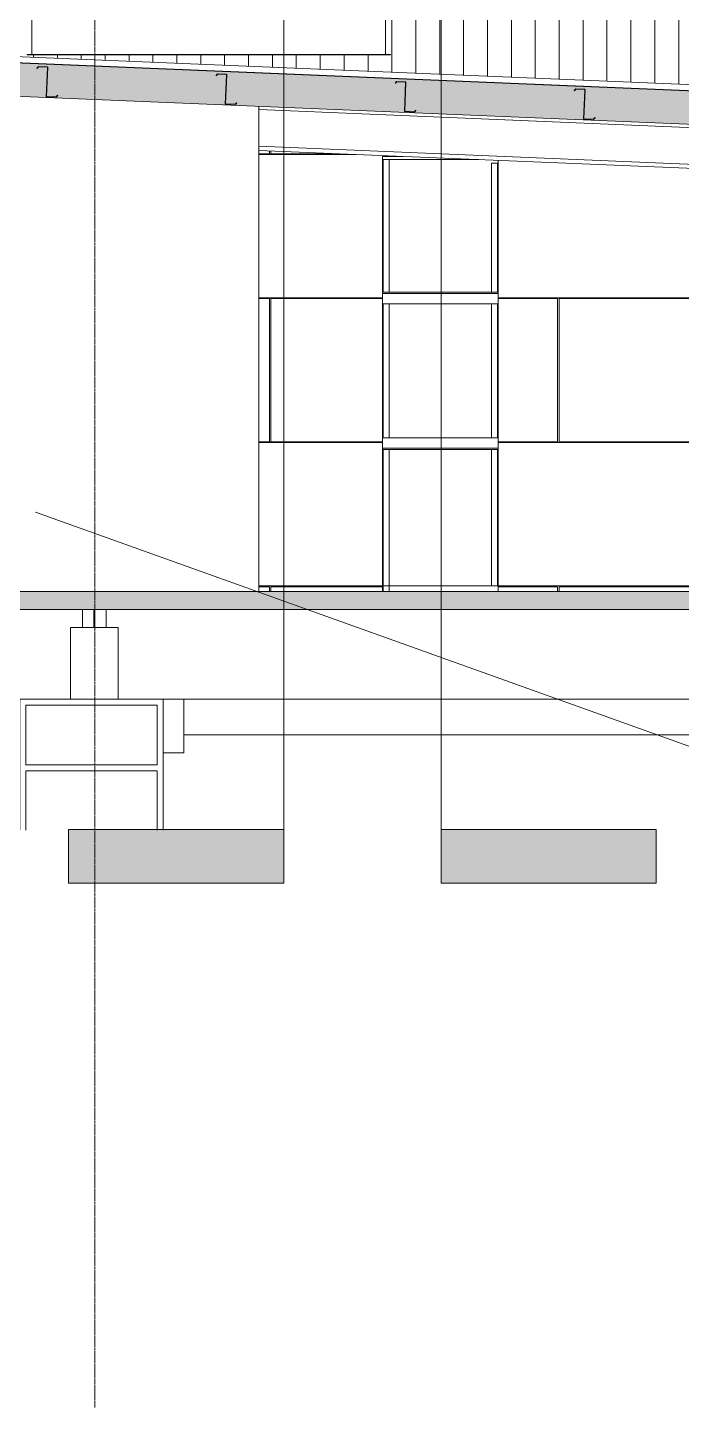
# Model space of a CAD drawing. Header units: inches. Extents: x -23565 to -43, y -324 to 853.
# Drawn here: x -15128.1 to -14909.3, y -273.2 to 188.9 of the extents above; entities that cross this region are included whole.
import ezdxf

# ---------------------------------------------------------------- set-up
doc = ezdxf.new("R2010")
doc.units = ezdxf.units.IN
doc.header["$MEASUREMENT"] = 0
doc.linetypes.add('Grid Line 1_2_', pattern=[0.875, 0.5, -0.125, 0.125, -0.125])
doc.linetypes.add('Hidden 1_8_', pattern=[0.1875, 0.125, -0.0625])
for name, color, linetype, lineweight in [('A-ANNO-IDEN', 131, 'Continuous', 9), ('A-CLNG', 13, 'Continuous', 13), ('A-CLNG-PATT', 13, 'Continuous', 25), ('A-FLOR', 192, 'Continuous', 13), ('A-FLOR-LEVL', 51, 'Continuous', 9), ('A-FLOR-PATT', 8, 'Continuous', 25), ('A-GLAZ-CWMG', 51, 'Continuous', 13), ('A-ROOF', 132, 'Continuous', 13), ('A-WALL', 113, 'Continuous', 13), ('A-WALL-PATT', 111, 'Continuous', 25), ('E-ELEC-EQPM', 71, 'Continuous', 13), ('G-ANNO-SYMB', 111, 'Continuous', 9), ('I-WALL', 2, 'Continuous', 13), ('M-EQPM', 50, 'Continuous', 13), ('S-BEAM', 12, 'Continuous', 13), ('S-COLS', 52, 'Continuous', 13), ('S-FNDN', 32, 'Continuous', 13), ('S-GRID', 1, 'Continuous', 9)]:
    doc.layers.add(name, color=color, linetype=linetype, lineweight=lineweight)
pattern_1 = [(45, (-33539.073, 67.247), (-19.00703, 19.00703), []), (45, (-33539.073, 96.047), (-19.00703, 19.00703), [])]

# ---------------------------------------------------------------- blocks, each defined once
blk = doc.blocks.new('Struct_Xcel_Sports Complex_rvt-2-Building Section - East_West looking South _ Fitness Center')
at = {"layer": 'A-FLOR-PATT', "lineweight": 9}
h = blk.add_hatch(dxfattribs=at)
h.set_pattern_fill('FP_35', color=256, style=0, pattern_type=2)
h.set_pattern_definition([(50, (-33539.073, 67.247), (55.0854, -4.81984), [5.76, -63.36]), (355, (-33539.073, 67.247), (-10.6557, 57.76853), [4.608, -50.688]), (100.451, (-33534.483, 66.846), (44.42947, 52.94866), [4.895, -53.848]), (46.184, (-33539.07, 82.61), (81.96444, -12.71212), [8.64, -95.04]), (96.636, (-33532.24, 81.55), (71.7815, 74.8124), [7.343, -80.772]), (351.184, (-33539.07, 82.61), (71.78195, 74.81243), [6.912, -76.032]), (21, (-33531.393, 78.767), (45.84207, -30.92146), [5.76, -63.36]), (326, (-33531.393, 78.767), (18.68706, 55.69148), [4.608, -50.688]), (71.451, (-33527.573, 76.19), (64.5289, 24.7701), [4.895, -53.848]), (37.5, (-33539.073, 67.247), (0.933895, 25.566816), [2.534, -47.539, 2.534, -48.922, -50.88]), (37.5, (-33539.073, 67.247), (0.933895, 25.566816), [-101.53, 2.534, -48.346]), (7.5, (-33539.073, 67.247), (20.20404, 30.2913), [2.534, -26.803, 2.534, -46.387, -19.392]), (7.5, (-33539.073, 67.247), (20.20404, 30.2913), [-78.259, 2.534, -16.858]), (327.5, (-33556.2, 67.247), (40.997785, -1.732403), [2.534, -16.666, 2.534, -57.37, -79.488]), (327.5, (-33556.2, 67.247), (40.997785, -1.732403), [-79.104, 2.534, -76.954]), (317.5, (-33563.88, 67.247), (44.78888, 7.68784), [2.534, -22.426, 2.534, -37.248, -56.448]), (317.5, (-33563.88, 67.247), (44.78888, 7.68784), [-64.742, 2.534, -53.914])])
h.paths.add_polyline_path([(-25189.87, -6.32), (-25174.52, -6), (-22066.14, -6), (-22066.14, 0), (-25174.52, 0), (-25189.87, -0.32), (-25287.67, -0.32), (-25307.2, 0), (-25307.2, -6), (-25303.02, -6), (-25287.67, -6.32), (-25241, -6.32)], flags=0)
h.paths.add_polyline_path([(-25942.86, -6), (-25737.89, -6), (-25737.89, 0), (-26272.89, 0), (-26272.89, -6), (-26083.23, -6)], flags=0)
at = {"layer": 'A-FLOR', "color": 7}
for p, q in [((-22066.14, 0), (-24218.88, 0)), ((-25174.52, -6), (-22066.14, -6))]:
    blk.add_line(p, q, dxfattribs=at)
at = {"layer": 'S-FNDN', "color": 8, "lineweight": 9}
for p, q in [((-22563.27, -12), (-22547.27, -12)), ((-22563.27, -36), (-22563.27, -12)), ((-22547.27, -36), (-22547.27, -12)), ((-22585.27, -36), (-22525.27, -36)), ((-22525.27, -36), (-22343.89, -36)), ((-22525.27, -54), (-22525.27, -36)), ((-22343.89, -48), (-22525.27, -48)), ((-22525.27, -54), (-22532.2, -54))]:
    blk.add_line(p, q, dxfattribs=at)
blk = doc.blocks.new('Girt_C - 8_D-1405489-Building Section - East_West looking South _ Fitness Center')
at = {"layer": 'S-BEAM', "color": 8, "lineweight": 9}
for p, q in [((-22420.08, 51.55), (-22458.77, 51.55)), ((-22458.77, 48.05), (-22420.08, 48.05)), ((-22420.08, 47.57), (-22458.77, 47.57))]:
    blk.add_line(p, q, dxfattribs=at)
blk = doc.blocks.new('Girt_C - 8_D-1781282-Building Section - East_West looking South _ Fitness Center')
at = {"layer": 'S-BEAM', "color": 8, "lineweight": 9}
for p, q in [((-22420.08, 100.3), (-22458.77, 100.3)), ((-22420.08, 99.82), (-22458.77, 99.82)), ((-22458.77, 96.32), (-22420.08, 96.32))]:
    blk.add_line(p, q, dxfattribs=at)
blk = doc.blocks.new('W-Wide Flange - 1_-5_-1341919-Building Section - East_West looking South _ Fitness Center')
at = {"layer": 'S-BEAM', "color": 8, "lineweight": 9}
for p, q in [((-22078.5, 143.84), (-22500.14, 161.41)), ((-22500.14, 149.12), (-22079.01, 131.57)), ((-22079.07, 130.21), (-22500.14, 147.76)), ((-22078.5, 143.84), (-22078.54, 142.95)), ((-22078.46, 144.94), (-22078.5, 143.84)), ((-22078.54, 142.95), (-22078.98, 132.46)), ((-22079.01, 131.57), (-22079.07, 130.21)), ((-22078.98, 132.46), (-22079.01, 131.57))]:
    blk.add_line(p, q, dxfattribs=at)
blk = doc.blocks.new('Girt_Z - 10_D-V39-Building Section - East_West looking South _ Fitness Center')
at = {"layer": 'S-BEAM', "lineweight": 9}
h = blk.add_hatch(dxfattribs=at)
h.set_pattern_fill('FP_12', color=8, style=0, pattern_type=2)
h.set_pattern_definition(pattern_1)
h.paths.add_polyline_path([(-22567.99, 165.6), (-22567.48, 166.15), (-22567.56, 166.22), (-22568.04, 165.71), (-22571.17, 165.84), (-22571.36, 165.74)], flags=0)
h.paths.add_polyline_path([(-22571.36, 165.74), (-22571.24, 165.92), (-22570.84, 175.54), (-22570.95, 175.54)], flags=0)
h.paths.add_polyline_path([(-22574.38, 175.23), (-22573.91, 175.74), (-22571.02, 175.62), (-22571.02, 175.73), (-22573.96, 175.85), (-22574.46, 175.3)], flags=0)
at = {"layer": 'S-BEAM', "color": 7}
for p, q in [((-22573.96, 175.85), (-22574.46, 175.3)), ((-22574.38, 175.23), (-22573.91, 175.74)), ((-22571.02, 175.73), (-22573.96, 175.85)), ((-22573.91, 175.74), (-22571.02, 175.62)), ((-22574.46, 175.3), (-22574.38, 175.23)), ((-22570.95, 175.54), (-22571.36, 165.74)), ((-22571.24, 165.92), (-22570.84, 175.54)), ((-22571.36, 165.74), (-22567.99, 165.6)), ((-22568.04, 165.71), (-22571.17, 165.84)), ((-22567.56, 166.22), (-22568.04, 165.71)), ((-22567.99, 165.6), (-22567.48, 166.15)), ((-22567.48, 166.15), (-22567.56, 166.22))]:
    blk.add_line(p, q, dxfattribs=at)
for centre, radius, start, end in [((-22571.03, 175.54), 0.187, 357.6141, 87.6141), ((-22571.03, 175.54), 0.0782, 357.6141, 85.4913), ((-22571.17, 165.92), 0.0782, 177.6141, 264.5717)]:
    blk.add_arc(centre, radius, start, end, dxfattribs=at)
blk = doc.blocks.new('Girt_Z - 10_D-V40-Building Section - East_West looking South _ Fitness Center')
at = {"layer": 'S-BEAM', "color": 7}
for p, q in [((-22514.01, 173.36), (-22514.52, 172.8)), ((-22514.52, 172.8), (-22514.43, 172.73)), ((-22514.43, 172.73), (-22513.96, 173.24)), ((-22511.08, 173.23), (-22514.01, 173.36)), ((-22513.96, 173.24), (-22511.08, 173.12)), ((-22511, 173.04), (-22511.41, 163.24)), ((-22511.3, 163.42), (-22510.9, 173.04)), ((-22511.41, 163.24), (-22508.04, 163.1)), ((-22508.09, 163.21), (-22511.23, 163.34)), ((-22507.62, 163.73), (-22508.09, 163.21)), ((-22508.04, 163.1), (-22507.54, 163.65)), ((-22507.54, 163.65), (-22507.62, 163.73))]:
    blk.add_line(p, q, dxfattribs=at)
for centre, radius, start, end in [((-22511.08, 173.05), 0.187, 357.6141, 87.6141), ((-22511.08, 173.05), 0.0782, 357.6141, 85.4913), ((-22511.22, 163.42), 0.0782, 177.6141, 264.5717)]:
    blk.add_arc(centre, radius, start, end, dxfattribs=at)
blk = doc.blocks.new('Girt_Z - 10_D-V41-Building Section - East_West looking South _ Fitness Center')
at = {"layer": 'S-BEAM', "lineweight": 9}
h = blk.add_hatch(dxfattribs=at)
h.set_pattern_fill('FP_12', color=8, style=0, pattern_type=2)
h.set_pattern_definition(pattern_1)
h.paths.add_polyline_path([(-22448.09, 160.6), (-22447.59, 161.15), (-22447.67, 161.23), (-22448.14, 160.71), (-22451.28, 160.84), (-22451.47, 160.74)], flags=0)
h.paths.add_polyline_path([(-22451.47, 160.74), (-22451.35, 160.92), (-22450.95, 170.54), (-22451.06, 170.55)], flags=0)
h.paths.add_polyline_path([(-22454.49, 170.23), (-22454.02, 170.75), (-22451.13, 170.63), (-22451.13, 170.74), (-22454.06, 170.86), (-22454.57, 170.3)], flags=0)
at = {"layer": 'S-BEAM', "color": 7}
for p, q in [((-22454.06, 170.86), (-22454.57, 170.3)), ((-22454.57, 170.3), (-22454.49, 170.23)), ((-22454.49, 170.23), (-22454.02, 170.75)), ((-22451.13, 170.74), (-22454.06, 170.86)), ((-22454.02, 170.75), (-22451.13, 170.63)), ((-22451.06, 170.55), (-22451.47, 160.74)), ((-22451.35, 160.92), (-22450.95, 170.54)), ((-22451.47, 160.74), (-22448.09, 160.6)), ((-22448.14, 160.71), (-22451.28, 160.84)), ((-22447.67, 161.23), (-22448.14, 160.71)), ((-22448.09, 160.6), (-22447.59, 161.15)), ((-22447.59, 161.15), (-22447.67, 161.23))]:
    blk.add_line(p, q, dxfattribs=at)
for centre, radius, start, end in [((-22451.14, 170.55), 0.187, 357.6141, 87.6141), ((-22451.14, 170.55), 0.0782, 357.6141, 85.4913), ((-22451.27, 160.92), 0.0782, 177.6141, 264.5717)]:
    blk.add_arc(centre, radius, start, end, dxfattribs=at)
blk = doc.blocks.new('Girt_Z - 10_D-V42-Building Section - East_West looking South _ Fitness Center')
at = {"layer": 'S-BEAM', "color": 7}
for p, q in [((-22394.11, 168.36), (-22394.62, 167.81)), ((-22394.62, 167.81), (-22394.54, 167.73)), ((-22394.54, 167.73), (-22394.07, 168.25)), ((-22391.18, 168.24), (-22394.11, 168.36)), ((-22394.07, 168.25), (-22391.18, 168.13)), ((-22391.11, 168.05), (-22391.52, 158.24)), ((-22391.4, 158.43), (-22391, 168.04)), ((-22391.52, 158.24), (-22388.15, 158.1)), ((-22388.19, 158.21), (-22391.33, 158.34)), ((-22387.72, 158.73), (-22388.19, 158.21)), ((-22388.15, 158.1), (-22387.64, 158.66)), ((-22387.64, 158.66), (-22387.72, 158.73))]:
    blk.add_line(p, q, dxfattribs=at)
for centre, radius, start, end in [((-22391.19, 168.05), 0.187, 357.6141, 87.6141), ((-22391.19, 168.05), 0.0782, 357.6141, 85.4913), ((-22391.32, 158.42), 0.0782, 177.6141, 264.5717)]:
    blk.add_arc(centre, radius, start, end, dxfattribs=at)
blk = doc.blocks.new('W-Wide Flange-Column - B4_A-1393572-Building Section - East_West looking South _ Fitness Center')
at = {"layer": 'S-COLS', "color": 8, "linetype": 'Hidden 1_8_', "lineweight": 9}
for p, q in [((-22555.42, -12), (-22555.42, -6)), ((-22555.11, -6), (-22555.11, -12))]:
    blk.add_line(p, q, dxfattribs=at)
blk = doc.blocks.new('Girt_C - 8_D-1781644-Building Section - East_West looking South _ Fitness Center')
at = {"layer": 'S-BEAM', "color": 8, "lineweight": 9}
for p, q in [((-22458.77, 144.69), (-22426.49, 144.69)), ((-22078.47, 144.69), (-22077.89, 144.69))]:
    blk.add_line(p, q, dxfattribs=at)
blk = doc.blocks.new('Rectangular Mullion - Exterior 2_ x 4_5_-1142359-Building Section - East_West looking South _ Fitness Center')
at = {"layer": 'A-GLAZ-CWMG', "color": 8, "lineweight": 9}
for p, q in [((-22458.52, 96.32), (-22458.52, 51.55)), ((-22456.52, 96.32), (-22456.52, 51.55)), ((-22458.52, 47.57), (-22458.52, 0)), ((-22456.52, 47.57), (-22456.52, 0))]:
    blk.add_line(p, q, dxfattribs=at)
blk = doc.blocks.new('Rectangular Mullion - Exterior 2_ x 4_5_-1142360-Building Section - East_West looking South _ Fitness Center')
at = {"layer": 'A-GLAZ-CWMG', "color": 8, "lineweight": 9}
for p, q in [((-22458.52, 144.69), (-22458.52, 100.3)), ((-22456.52, 144.69), (-22456.52, 100.3))]:
    blk.add_line(p, q, dxfattribs=at)
blk = doc.blocks.new('Rectangular Mullion - Exterior 2_ x 4_5_-V68-Building Section - East_West looking South _ Fitness Center')
at = {"layer": 'A-GLAZ-CWMG', "color": 8, "lineweight": 9}
for p, q in [((-22422.33, 143.5), (-22420.33, 143.5)), ((-22422.33, 100.3), (-22422.33, 143.5)), ((-22420.33, 100.3), (-22420.33, 143.5))]:
    blk.add_line(p, q, dxfattribs=at)
blk = doc.blocks.new('Rectangular Mullion - Exterior 2_ x 4_5_-V69-Building Section - East_West looking South _ Fitness Center')
at = {"layer": 'A-GLAZ-CWMG', "color": 8, "lineweight": 9}
for p, q in [((-22422.33, 51.55), (-22422.33, 96.32)), ((-22420.33, 51.55), (-22420.33, 96.32)), ((-22422.33, 2), (-22422.33, 47.57)), ((-22420.33, 2), (-22420.33, 47.57)), ((-22420.33, 2), (-22422.33, 2))]:
    blk.add_line(p, q, dxfattribs=at)
blk = doc.blocks.new('Rectangular Mullion - Exterior 2_ x 4_5_-V70-Building Section - East_West looking South _ Fitness Center')
at = {"layer": 'A-GLAZ-CWMG', "color": 8, "lineweight": 9}
for p, q in [((-22458.52, 0), (-22458.52, 2)), ((-22458.52, 2), (-22421.33, 2))]:
    blk.add_line(p, q, dxfattribs=at)
blk = doc.blocks.new('Transformer Switchboard - 24_deep x 48_ wide x 90_H-1281217-Building Section - East_West looking South _ Fitness Center')
at = {"layer": 'E-ELEC-EQPM', "color": 8, "lineweight": 9}
for p, q in [((-22652.2, -36.01), (-22604.2, -36.01)), ((-22652.2, -79.83), (-22652.2, -36.01)), ((-22604.2, -79.83), (-22604.2, -36.01)), ((-22606.2, -38.01), (-22650.2, -38.01)), ((-22650.2, -38.01), (-22650.2, -58.01)), ((-22606.2, -58.01), (-22606.2, -38.01)), ((-22650.2, -58.01), (-22606.2, -58.01)), ((-22606.2, -60.01), (-22650.2, -60.01)), ((-22650.2, -60.01), (-22650.2, -79.83)), ((-22606.2, -79.83), (-22606.2, -60.01))]:
    blk.add_line(p, q, dxfattribs=at)
blk = doc.blocks.new('AHU-Rooftop-Carrier 48TC 15-28 ton - TC017-1749339-Building Section - East_West looking South _ Fitness Center')
at = {"layer": 'M-EQPM', "color": 8, "lineweight": 9}
for p, q in [((-22580.45, 243.08), (-22577.08, 243.08)), ((-22580.45, 242.08), (-22580.45, 243.08)), ((-22580.2, 242.08), (-22580.45, 242.08)), ((-22453.77, 242.08), (-22580.2, 242.08)), ((-22580.2, 197.46), (-22580.2, 242.08)), ((-22579.2, 242.08), (-22579.2, 197.46)), ((-22568.08, 244.08), (-22577.08, 243.08)), ((-22577.08, 243.08), (-22553.08, 243.08)), ((-22568.08, 244.21), (-22568.08, 244.08)), ((-22562.08, 244.21), (-22568.08, 244.21)), ((-22562.08, 244.08), (-22568.08, 244.08)), ((-22562.08, 244.08), (-22562.08, 244.21)), ((-22553.08, 243.08), (-22562.08, 244.08)), ((-22554.39, 244.08), (-22558.23, 243.66)), ((-22554.39, 244.21), (-22554.39, 244.08)), ((-22548.39, 244.21), (-22554.39, 244.21)), ((-22548.39, 244.08), (-22554.39, 244.08)), ((-22553.08, 243.08), (-22539.39, 243.08)), ((-22553.08, 243.08), (-22537.89, 243.08)), ((-22548.39, 244.08), (-22548.39, 244.21)), ((-22539.39, 243.08), (-22548.39, 244.08)), ((-22537.89, 244.08), (-22536.89, 244.08)), ((-22537.89, 243.08), (-22537.89, 244.08)), ((-22536.89, 243.08), (-22537.89, 243.08)), ((-22537.89, 242.08), (-22537.89, 197.46)), ((-22536.89, 244.08), (-22536.89, 243.08)), ((-22536.89, 243.08), (-22495.72, 243.08)), ((-22536.89, 242.08), (-22536.89, 197.46)), ((-22495.72, 244.08), (-22494.72, 244.08)), ((-22495.72, 243.08), (-22495.72, 244.08)), ((-22494.72, 243.08), (-22495.72, 243.08)), ((-22495.72, 242.08), (-22495.72, 197.46)), ((-22494.72, 244.08), (-22494.72, 243.08)), ((-22494.72, 243.08), (-22453.52, 243.08)), ((-22494.72, 242.08), (-22494.72, 197.46)), ((-22454.77, 242.08), (-22454.77, 197.46)), ((-22453.52, 242.08), (-22453.77, 242.08)), ((-22453.77, 242.08), (-22453.77, 197.46)), ((-22453.52, 243.08), (-22453.52, 242.08)), ((-22580.92, 193.71), (-22580.92, 197.46)), ((-22580.92, 197.46), (-22580.2, 197.46)), ((-22453.77, 197.46), (-22580.2, 197.46)), ((-22453.77, 197.46), (-22453.05, 197.46)), ((-22453.05, 197.46), (-22453.05, 193.71)), ((-22577.8, 193.71), (-22580.92, 193.71)), ((-22577.8, 193.71), (-22456.17, 193.71)), ((-22577.8, 192.71), (-22577.8, 193.71)), ((-22576.17, 192.71), (-22577.8, 192.71)), ((-22576.17, 179.83), (-22576.17, 192.71)), ((-22457.8, 192.71), (-22576.17, 192.71)), ((-22456.17, 192.71), (-22457.8, 192.71)), ((-22457.8, 192.71), (-22457.8, 179.83)), ((-22456.17, 193.71), (-22456.17, 192.71)), ((-22453.05, 193.71), (-22456.17, 193.71)), ((-22577.8, 179.71), (-22577.8, 179.83)), ((-22577.8, 179.83), (-22576.17, 179.83)), ((-22456.17, 179.71), (-22577.8, 179.71)), ((-22457.8, 179.83), (-22576.17, 179.83)), ((-22457.8, 179.83), (-22456.17, 179.83)), ((-22456.17, 179.83), (-22456.17, 179.71))]:
    blk.add_line(p, q, dxfattribs=at)
blk.add_circle((-22490.55, 198.96), 0.875, dxfattribs=at)
blk = doc.blocks.new('Section - 3_32_ x 3_8_-18514-Building Section - East_West looking South _ Fitness Center')
at = {"layer": 'G-ANNO-SYMB'}
blk.add_hatch(color=256, dxfattribs=at).paths.add_polyline_path([(-22946.16, -26.7), (-22874.16, -26.7), (-22874.16, -44.7), (-22946.16, -44.7)], flags=0)
for p, q in [((-22946.16, -26.7), (-22946.16, -44.7)), ((-22874.16, -26.7), (-22946.16, -26.7)), ((-22874.16, -44.7), (-22874.16, -26.7)), ((-22946.16, -44.7), (-22874.16, -44.7))]:
    blk.add_line(p, q, dxfattribs=at)

msp = doc.modelspace()

# ---------------------------------------------------------------- hatches: boundary and pattern name
at = {"layer": 'A-CLNG-PATT', "lineweight": 9}
h = msp.add_hatch(dxfattribs=at)
h.set_pattern_fill('FP_20', color=8, style=0, pattern_type=2)
h.set_pattern_definition([(161.57, (-33538.113, 68.207), (-7.6802237, -0.0009796), [0, -54.643, 6.067, 0]), (18.43, (-33540.033, 68.207), (-7.6802237, 0.0009796), [0, -54.643, 6.067, 0]), (108.43, (-33538.113, 68.207), (3.8382953, -19.20136532), [18.211, -42.499]), (71.57, (-33540.033, 68.207), (3.8382953, 19.20136532), [18.211, -42.499])])
h.paths.add_polyline_path([(-14612.15733, 144.24209), (-14612.15733, 155.37674), (-15349.42795, 186.09635), (-15349.42795, 174.9617), (-14615.64407, 144.38737)], flags=0)
at = {"layer": 'A-WALL-PATT', "lineweight": 9}
h = msp.add_hatch(dxfattribs=at)
h.set_pattern_fill('FP_36', color=8, style=0, pattern_type=2)
h.set_pattern_definition([(270, (-30150.186, -153.667), (8, 5e-16), [])])
h.paths.add_polyline_path([(-14609.17795, 157.38454), (-14609.17795, 158.5), (-14611.67795, 158.5), (-14611.67795, 239.45581), (-14614.11096, 239.45581), (-14614.11096, 237.79688), (-14614.75692, 237.31387), (-14616.76687, 237.39766), (-14616.23029, 237.84788), (-14616.23029, 239.45581), (-14622.00199, 239.45581), (-14621.94121, 237.79688), (-14621.4665, 237.39857), (-14621.53681, 237.31478), (-14623.54676, 237.31478), (-14624.12133, 237.79688), (-14624.13244, 239.45581), (-15004.30317, 239.45581), (-15004.30317, 197.45862), (-15003.58442, 197.45862), (-15003.58442, 193.70862), (-15006.70942, 193.70862), (-15006.70942, 192.70862), (-15008.33442, 192.70862), (-15008.33442, 179.83362), (-15006.70942, 179.83362), (-15006.70942, 179.70862), (-15128.33442, 179.70862), (-15128.33442, 179.83362), (-15126.70942, 179.83362), (-15126.70942, 192.70862), (-15128.33442, 192.70862), (-15128.33442, 193.70862), (-15131.45942, 193.70862), (-15131.45942, 197.45862), (-15130.74067, 197.45862), (-15130.74067, 239.45581), (-15348.42795, 239.45581), (-15348.42795, 190), (-15349.17795, 190), (-15349.17795, 188.21788), (-14612.15733, 157.50869)], flags=0)
h.paths.add_polyline_path([(-14612.75358, 168.57171), (-14612.82388, 168.65549), (-14612.28733, 169.10571), (-14612.28733, 172.37131), (-14612.17795, 172.36721), (-14612.17795, 169.05471), (-14612.36545, 168.89738)], flags=0)
h.paths.add_polyline_path([(-14619.60342, 168.57262), (-14620.17795, 169.10571), (-14620.17795, 172.36721), (-14620.06858, 172.37008), (-14619.99048, 169.04018), (-14619.53312, 168.65641)], flags=0)
h.paths.add_polyline_path([(-14612.3654, 172.44534), (-14619.99048, 172.44534), (-14619.99048, 172.55471), (-14612.36545, 172.55471)], flags=0)
h.paths.add_polyline_path([(-14612.75358, 192.31387), (-14612.82388, 192.39766), (-14612.28733, 192.84788), (-14612.28733, 196.11347), (-14612.17795, 196.10938), (-14612.17795, 192.79688), (-14612.36545, 192.63954)], flags=0)
h.paths.add_polyline_path([(-14619.60342, 192.31478), (-14620.17795, 192.84788), (-14620.17795, 196.10938), (-14620.06858, 196.11224), (-14619.99048, 192.78235), (-14619.53312, 192.39857)], flags=0)
h.paths.add_polyline_path([(-14612.3654, 196.1875), (-14619.99048, 196.1875), (-14619.99048, 196.29688), (-14612.36545, 196.29687)], flags=0)
h = msp.add_hatch(dxfattribs=at)
h.set_pattern_fill('FP_15', color=8, style=0, pattern_type=2)
h.set_pattern_definition([(90, (-30053.1, 677.25), (-193, -193), [48, -145]), (180, (-30053.1, 677.25), (-2e-14, -193), [96, -97]), (270, (-30149.1, 725.25), (-193, -193), [48, -145]), (180, (-30053.1, 725.25), (-2e-14, -193), [96, -97]), (270, (-30149.6, 725.25), (-193, -193), [48, -145]), (180, (-30149.6, 725.25), (-2e-14, -193), [96, -97]), (90, (-30245.6, 677.25), (-193, -193), [48, -145]), (180, (-30149.6, 677.25), (-2e-14, -193), [96, -97]), (90, (-30100.85, 725.5), (-193, -193), [48, -145]), (180, (-30052.73, 725.5), (-2e-14, -193), [48.125, -144.875]), (180, (-30052.73, 773.5), (-2e-14, -193), [48.125, -144.875]), (90, (-30197.35, 725.5), (-193, -193), [48, -145]), (180, (-30101.35, 725.5), (-2e-14, -193), [96, -97]), (270, (-30101.35, 773.5), (-193, -193), [48, -145]), (180, (-30101.35, 773.5), (-2e-14, -193), [96, -97]), (180, (-30197.85, 725.5), (-2e-14, -193), [48, -145]), (270, (-30197.85, 773.5), (-193, -193), [48, -145]), (180, (-30197.85, 773.5), (-2e-14, -193), [48, -145]), (90, (-30053.1, 773.75), (-193, -193), [48, -145]), (180, (-30053.1, 773.75), (-2e-14, -193), [96, -97]), (270, (-30149.1, 821.75), (-193, -193), [48, -145]), (180, (-30053.1, 821.75), (-2e-14, -193), [96, -97]), (270, (-30149.6, 821.75), (-193, -193), [48, -145]), (180, (-30149.6, 821.75), (-2e-14, -193), [96, -97]), (90, (-30245.6, 773.75), (-193, -193), [48, -145]), (180, (-30149.6, 773.75), (-2e-14, -193), [96, -97]), (90, (-30100.85, 822), (-193, -193), [48, -145]), (180, (-30052.73, 822), (-2e-14, -193), [48.125, -144.875]), (180, (-30052.73, 870), (-2e-14, -193), [48.125, -144.875]), (90, (-30197.35, 822), (-193, -193), [48, -145]), (180, (-30101.35, 822), (-2e-14, -193), [96, -97]), (270, (-30101.35, 870), (-193, -193), [48, -145]), (180, (-30101.35, 870), (-2e-14, -193), [96, -97]), (180, (-30197.85, 822), (-2e-14, -193), [48, -145]), (270, (-30197.85, 870), (-193, -193), [48, -145]), (180, (-30197.85, 870), (-2e-14, -193), [48, -145])])
h.paths.add_polyline_path([(-15361.24045, 0), (-15357.55295, 0), (-15357.55295, 87), (-15356.55295, 87), (-15356.55295, 133.22708), (-15361.24045, 133.22708), (-15361.24045, 17.852)], flags=0)
h.paths.add_polyline_path([(-14868.42795, 0), (-14868.42795, 139.829), (-14864.55295, 139.829), (-14864.55295, 140.00087), (-14970.61545, 144.42015), (-14970.61545, 0), (-14913.93245, 0)], flags=0)
h.paths.add_polyline_path([(-15009.30295, 0), (-15009.30295, 145.75), (-15002.53197, 145.75), (-15050.67795, 147.75608), (-15050.67795, 0)], flags=0)
h.paths.add_polyline_path([(-14612.05295, 145.5), (-14609.05295, 145.5), (-14609.05295, 146.36979), (-14612.15733, 146.49914), (-14612.15733, 145.5)], flags=0)
h.paths.add_polyline_path([(-14609.05295, 153.8763), (-14609.05295, 155.3776), (-15349.17795, 186.21614), (-15349.17795, 186.08593), (-14612.15733, 155.37674), (-14612.15733, 154.00565)], flags=0)

# ---------------------------------------------------------------- linework, layer by layer
at = {"layer": 'A-ANNO-IDEN', "color": 153}
msp.add_line((-15125.5472, 26.66641), (-14456.37662, -213.32508), dxfattribs=at)
at = {"layer": 'A-CLNG', "color": 7}
for p, q in [((-14612.15733, 155.37674), (-15349.17795, 186.08593)), ((-15349.17795, 174.95128), (-14612.15733, 144.24209))]:
    msp.add_line(p, q, dxfattribs=at)
at = {"layer": 'A-FLOR-LEVL', "linetype": 'Grid Line 1_2_'}
msp.add_line((-19107.86138, 0), (-13619.10115, 0), dxfattribs=at)
at = {"layer": 'A-ROOF', "color": 7}
for p, q in [((-14527.13328, 153.96602), (-15349.17795, 188.21788)), ((-15349.17795, 186.21614), (-14527.13328, 151.96428))]:
    msp.add_line(p, q, dxfattribs=at)
at = {"layer": 'A-WALL', "color": 8, "lineweight": 9}
for p, q in [((-15009.30295, 0), (-15009.30295, 145.75)), ((-15009.30295, 145.75), (-15002.53197, 145.75)), ((-14970.61545, 144.42015), (-14970.61545, 0))]:
    msp.add_line(p, q, dxfattribs=at)
at = {"layer": 'G-ANNO-SYMB'}
for p, q in [((-15042.39173, 737.15708), (-15042.39173, -79.66081)), ((-14989.71135, 545.15708), (-14989.71135, -79.66081))]:
    msp.add_line(p, q, dxfattribs=at)
at = {"layer": 'I-WALL', "color": 8, "lineweight": 9}
msp.add_line((-15050.67795, 0), (-15050.67795, 162.51378), dxfattribs=at)
at = {"layer": 'S-COLS', "color": 8, "lineweight": 9}
for p, q in [((-15109.80295, -6), (-15109.80295, -12)), ((-15101.80295, -6), (-15101.80295, -12))]:
    msp.add_line(p, q, dxfattribs=at)
at = {"layer": 'S-GRID', "linetype": 'Grid Line 1_2_'}
msp.add_line((-15105.67795, -273.16081), (-15105.67795, 671.89181), dxfattribs=at)

# ---------------------------------------------------------------- block references
at = {"color": 250, "lineweight": 5}
msp.add_blockref('Struct_Xcel_Sports Complex_rvt-2-Building Section - East_West looking South _ Fitness Center', (7449.46227, 0), dxfattribs=at)
at = {"layer": 'A-GLAZ-CWMG', "color": 8, "lineweight": 9}
for name in ['Rectangular Mullion - Exterior 2_ x 4_5_-1142360-Building Section - East_West looking South _ Fitness Center', 'Rectangular Mullion - Exterior 2_ x 4_5_-V68-Building Section - East_West looking South _ Fitness Center', 'Rectangular Mullion - Exterior 2_ x 4_5_-1142359-Building Section - East_West looking South _ Fitness Center', 'Rectangular Mullion - Exterior 2_ x 4_5_-V69-Building Section - East_West looking South _ Fitness Center', 'Rectangular Mullion - Exterior 2_ x 4_5_-V70-Building Section - East_West looking South _ Fitness Center']:
    msp.add_blockref(name, (7449.46227, 0), dxfattribs=at)
at = {"layer": 'E-ELEC-EQPM', "color": 8, "lineweight": 9}
msp.add_blockref('Transformer Switchboard - 24_deep x 48_ wide x 90_H-1281217-Building Section - East_West looking South _ Fitness Center', (7521.46227, 0), dxfattribs=at)
at = {"layer": 'G-ANNO-SYMB'}
msp.add_blockref('Section - 3_32_ x 3_8_-18514-Building Section - East_West looking South _ Fitness Center', (7831.76387, -52.95702), dxfattribs=at)
at = {"layer": 'G-ANNO-SYMB', "extrusion": (0, 0, -1)}
msp.add_blockref('Section - 3_32_ x 3_8_-18514-Building Section - East_West looking South _ Fitness Center', (37863.86695, -52.95702), dxfattribs=at)
at = {"layer": 'M-EQPM', "color": 8, "lineweight": 9}
msp.add_blockref('AHU-Rooftop-Carrier 48TC 15-28 ton - TC017-1749339-Building Section - East_West looking South _ Fitness Center', (7449.46227, 0), dxfattribs=at)
at = {"layer": 'S-BEAM', "color": 8, "lineweight": 9}
for name in ['Girt_Z - 10_D-V39-Building Section - East_West looking South _ Fitness Center', 'Girt_Z - 10_D-V40-Building Section - East_West looking South _ Fitness Center', 'Girt_Z - 10_D-V41-Building Section - East_West looking South _ Fitness Center', 'Girt_Z - 10_D-V42-Building Section - East_West looking South _ Fitness Center', 'W-Wide Flange - 1_-5_-1341919-Building Section - East_West looking South _ Fitness Center', 'Girt_C - 8_D-1781644-Building Section - East_West looking South _ Fitness Center', 'Girt_C - 8_D-1781282-Building Section - East_West looking South _ Fitness Center', 'Girt_C - 8_D-1405489-Building Section - East_West looking South _ Fitness Center']:
    msp.add_blockref(name, (7449.46227, 0), dxfattribs=at)
at = {"layer": 'S-COLS', "color": 8, "linetype": 'Hidden 1_8_', "lineweight": 9}
msp.add_blockref('W-Wide Flange-Column - B4_A-1393572-Building Section - East_West looking South _ Fitness Center', (7449.46227, 0), dxfattribs=at)

doc.saveas('drawing.dxf')
